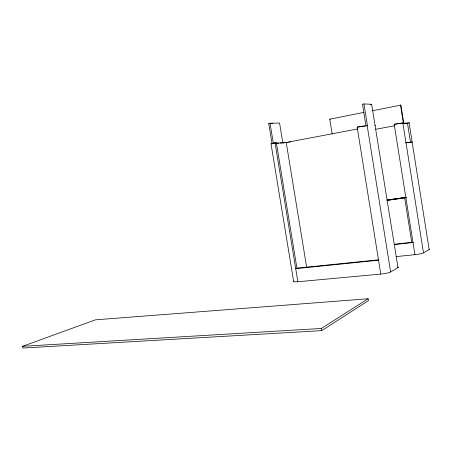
<?xml version="1.0" encoding="UTF-8"?>
<svg xmlns="http://www.w3.org/2000/svg" width="452" height="452" viewBox="0 0 452 452"><rect width="100%" height="100%" fill="white"/><g stroke="black" fill="none" stroke-linecap="round" stroke-linejoin="round"><path stroke-width="0.68" d="M321.694 330.638L368.448 300.625L368.143 298.755L95.395 319.841L22.6 346.311L22.905 348.046L321.694 330.638L321.338 328.468L368.143 298.755M293.964 281.15A7.339 0.994 -9 0 0 297.862 281.76L380.776 274.076A7.837 1.096 -8.2 0 0 390.63 271.98L398.009 267.64L371.629 104.271L363.956 103.954L362.487 104.259L365.962 125.933M396.054 256.612L414.947 254.668A6.944 0.842 -8 0 0 423.479 252.894L429.174 249.544A6.786 0.797 -8 0 0 429.168 249.125M378.844 259.787L296.936 268.143L295.715 268.663L378.556 260.233M387.251 200.377L404.67 197.942L406.404 197.377M272.081 143.809L268.742 123.481L270.036 123.215L279.562 123.034L282.816 142.883L280.121 143.075M370.188 104.565L371.629 104.271M332.169 134.007L329.774 119.198L364.109 112.345M372.086 110.842L400.896 105.096L403.805 123.436M296.936 268.143L276.341 142.725L272.415 143.476L273.793 143.374M362.024 126.396L357.165 127.159L380.776 274.076M366.453 125.837L367.436 125.65L363.956 103.954M276.556 143.177L286.223 142.487L357.984 128.888M423.479 252.894L402.851 123.023L401.201 123.334L409.088 122.848L429.174 249.544M375.849 129.244L394.596 125.797M405.698 142.872L412.134 142.069L405.981 142.73M387.409 199.931L406.28 197.287M387.019 200.123L403.63 197.801L386.895 200.287M394.246 244.278L413.077 242.187M394.133 244.6L413.015 242.509M276.076 143.369L278.771 143.171M271.759 143.832A7.385 0.339 -9.5 0 1 275.048 142.821L276.341 142.725M22.6 346.311L321.338 328.468M362.651 126.277L364.753 126.198M357.165 127.159A7.887 0.373 -9.8 0 1 367.177 125.656L367.436 125.65M414.947 254.668L394.2 124.328L398.992 123.554L406.975 123.317M268.742 123.481L272.833 123.402M329.774 119.198L330.248 119.192M400.896 105.096L400.506 105.079L403.421 123.447M286.223 142.487L306.665 267.307M275.048 142.821L297.862 281.76M270.036 123.215L273.381 143.561M271.008 143.781L293.659 281.59M367.177 125.656L390.63 271.98M407.467 123.153L410.512 142.352M404.67 197.942L411.812 242.792M397.873 266.985A7.633 1.034 -8.1 0 1 398.009 267.64M375.25 125.385A7.678 0.356 -9.8 0 1 375.51 125.526M290.387 141.838A7.192 0.322 -9.5 0 1 288.579 142.154M287.658 142.307A7.192 0.322 -9.5 0 1 285.867 142.589M285.02 142.719A7.192 0.322 -9.5 0 1 282.862 143.001M394.2 124.328A6.983 0.299 -9.9 0 1 402.851 123.023M409.088 122.848A6.82 0.282 -9.9 0 1 408.535 123.164"/></g></svg>
